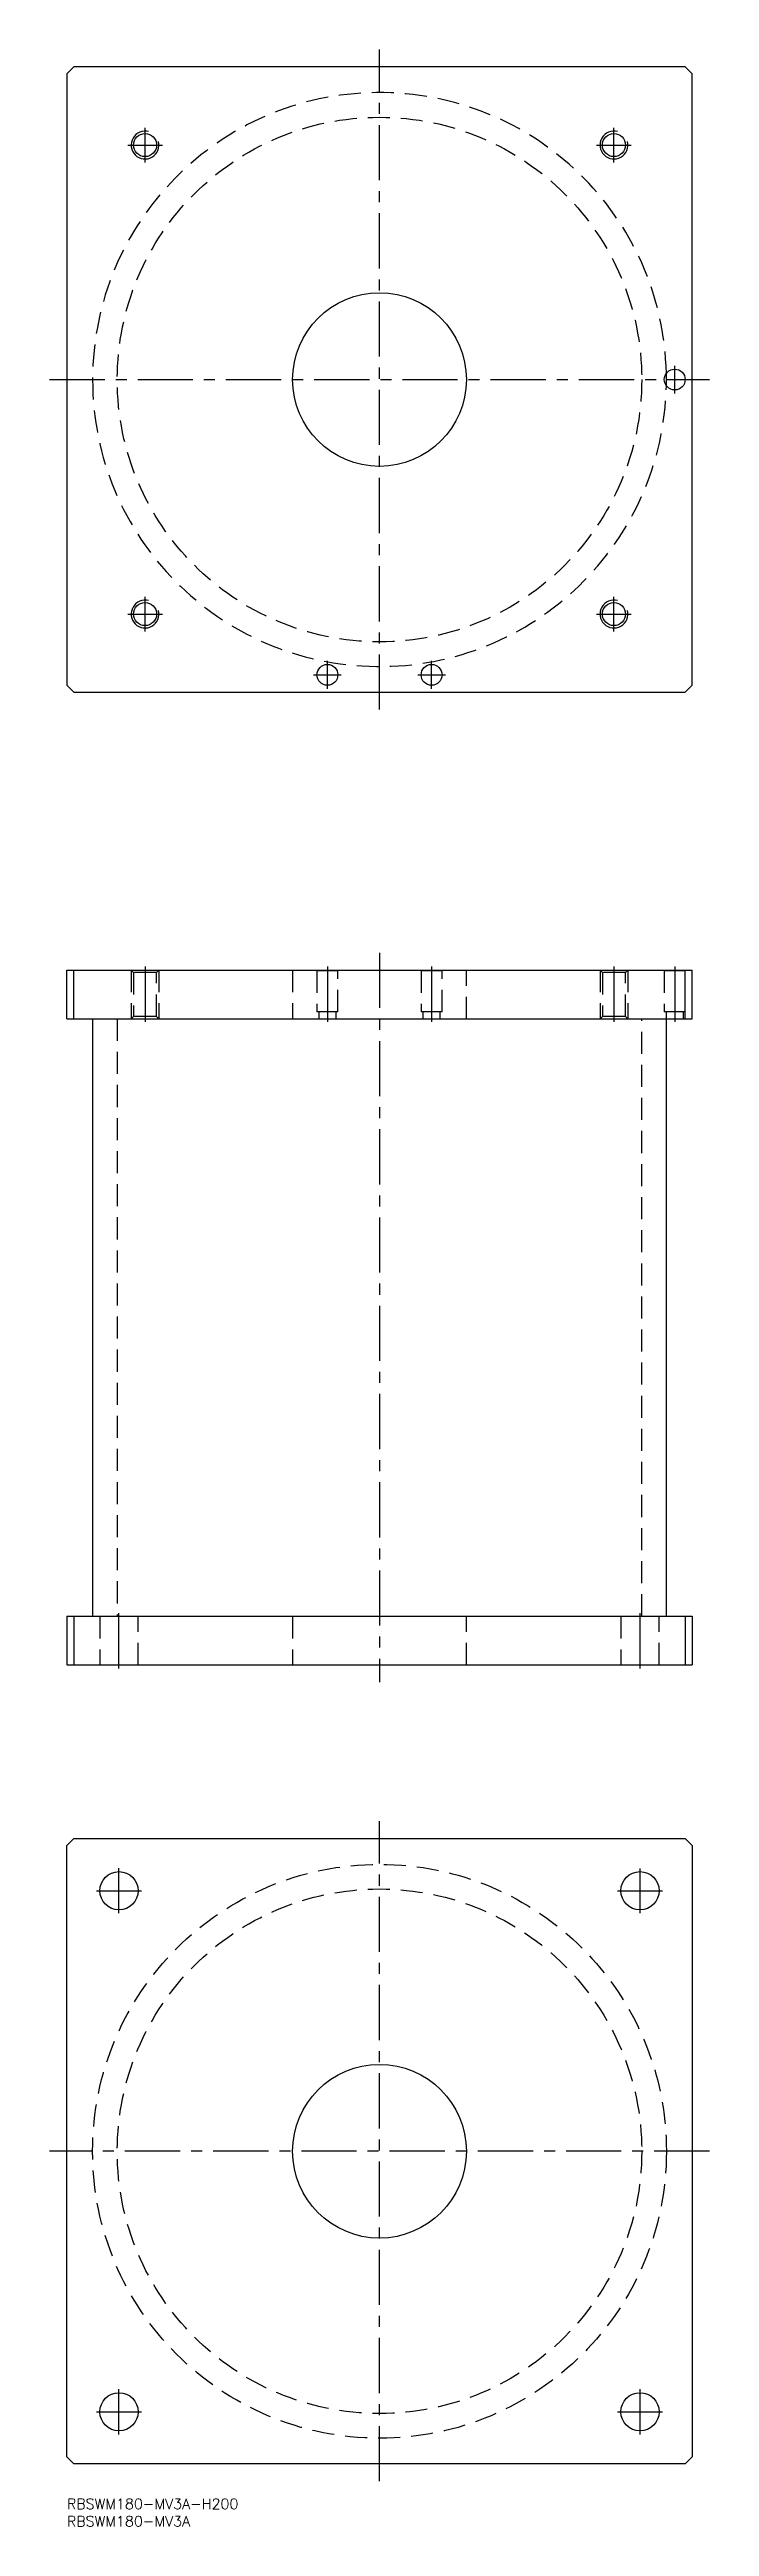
# Model space of a CAD drawing. Extents: x -5 to 185, y -8 to 705.
import ezdxf

# ---------------------------------------------------------------- set-up
doc = ezdxf.new("R2010")
doc.units = 0
doc.header["$LTSCALE"] = 0.5
doc.linetypes.add('CENTER', pattern=[50.8, 31.75, -6.35, 6.35, -6.35])
doc.linetypes.add('DASHED', pattern=[19.05, 12.7, -6.35])
for name, color, linetype in [('MSM_CENTER', 1, 'CENTER'), ('MSM_CONTINUOUS', 7, 'CONTINUOUS'), ('MSM_DASHED', 4, 'DASHED'), ('MSM_NARROW', 5, 'CONTINUOUS'), ('MSM_PART_NUMBER', 7, 'CONTINUOUS')]:
    doc.layers.add(name, color=color, linetype=linetype)
doc.styles.get("Standard").update_dxf_attribs({"font": 'txt.shx', "height": 3, "bigfont": 'bigfont.shx'})

msp = doc.modelspace()

# ---------------------------------------------------------------- linework, layer by layer
at = {"layer": 'MSM_CENTER'}
for p, q in [((90, 515), (90, 705)), ((17.5, 677.5), (27.5, 677.5)), ((22.5, 672.5), (22.5, 682.5)), ((152.5, 677.5), (162.5, 677.5)), ((157.5, 672.5), (157.5, 682.5)), ((175, 606), (175, 614)), ((-5, 610), (185, 610)), ((17.5, 542.5), (27.5, 542.5)), ((22.5, 537.5), (22.5, 547.5)), ((152.5, 542.5), (162.5, 542.5)), ((157.5, 537.5), (157.5, 547.5)), ((75, 521), (75, 529)), ((105, 521), (105, 529)), ((71, 525), (79, 525)), ((101, 525), (109, 525)), ((90, 445), (90, 235)), ((22.5, 441), (22.5, 425)), ((75, 441), (75, 425)), ((105, 441), (105, 425)), ((157.5, 441), (157.5, 425)), ((175, 441), (175, 425)), ((15, 239), (15, 255)), ((165, 239), (165, 255)), ((90, 5), (90, 195)), ((15, 168.5), (15, 181.5)), ((165, 168.5), (165, 181.4)), ((8.5, 175), (21.5, 175)), ((158.5, 175), (171.5, 175)), ((185, 100), (-5, 100)), ((15, 18.5), (15, 31.5)), ((165, 18.5), (165, 31.5)), ((8.5, 25), (21.5, 25)), ((158.5, 25), (171.5, 25))]:
    msp.add_line(p, q, dxfattribs=at)
at = {"layer": 'MSM_CONTINUOUS'}
for p, q in [((2, 700), (0, 698)), ((178, 700), (2, 700)), ((180, 698), (178, 700)), ((0, 698), (0, 522)), ((180, 522), (180, 698)), ((0, 522), (2, 520)), ((178, 520), (180, 522)), ((2, 520), (178, 520)), ((0, 440), (180, 440)), ((0, 426), (0, 440)), ((2, 426), (2, 440)), ((178, 426), (178, 440)), ((180, 426), (180, 440)), ((0, 426), (180, 426)), ((7.4, 426), (7.4, 254)), ((172.6, 254), (172.6, 426)), ((0, 254), (180, 254)), ((0, 254), (0, 240)), ((2, 254), (2, 240)), ((178, 254), (178, 240)), ((180, 254), (180, 240)), ((0, 240), (180, 240)), ((0, 188), (2, 190)), ((0, 12), (0, 188)), ((2, 190), (178, 190)), ((178, 190), (180, 188)), ((180, 188), (180, 12)), ((2, 10), (0, 12)), ((178, 10), (2, 10)), ((180, 12), (178, 10))]:
    msp.add_line(p, q, dxfattribs=at)
for centre, radius in [((22.5, 677.5), 3.3235), ((157.5, 677.5), 3.3235), ((90, 610), 25), ((175, 610), 3), ((22.5, 542.5), 3.3235), ((157.5, 542.5), 3.3235), ((75, 525), 3), ((105, 525), 3), ((15, 175), 5.5), ((165, 175), 5.5), ((90, 100), 25), ((15, 25), 5.5), ((165, 25), 5.5)]:
    msp.add_circle(centre, radius, dxfattribs=at)
msp.add_arc((90, 610), 82.6, 358.7691532, 1.2308468, dxfattribs=at)
at = {"layer": 'MSM_DASHED'}
for p, q in [((18.5, 440), (19.1765, 439.3235)), ((18.5, 440), (18.5, 426)), ((19.1765, 439.3235), (19.1765, 426.6765)), ((25.8235, 439.3235), (19.1765, 439.3235)), ((25.8235, 439.3235), (26.5, 440)), ((25.8235, 426.6765), (25.8235, 439.3235)), ((26.5, 440), (26.5, 426)), ((65, 440), (65, 426)), ((71.8, 440), (72, 439.8)), ((72, 439.8), (72, 428)), ((78, 439.8), (72, 439.8)), ((78, 439.8), (78.2, 440)), ((78, 428), (78, 439.8)), ((101.8, 440), (102, 439.8)), ((102, 439.8), (102, 428)), ((108, 439.8), (102, 439.8)), ((108, 439.8), (108.2, 440)), ((108, 428), (108, 439.8)), ((115, 426), (115, 440)), ((153.5, 440), (154.1765, 439.3235)), ((153.5, 440), (153.5, 426)), ((154.1765, 439.3235), (154.1765, 426.6765)), ((160.8235, 439.3235), (154.1765, 439.3235)), ((160.8235, 439.3235), (161.5, 440)), ((160.8235, 426.6765), (160.8235, 439.3235)), ((161.5, 440), (161.5, 426)), ((171.8, 440), (172, 439.8)), ((172, 439.8), (172, 428)), ((178, 439.8), (172, 439.8)), ((178, 439.8), (178.2, 440)), ((78, 428), (72, 428)), ((72.5, 428), (72.5, 426)), ((77.5, 426), (77.5, 428)), ((108, 428), (102, 428)), ((102.5, 428), (102.5, 426)), ((107.5, 426), (107.5, 428)), ((178, 428), (172, 428)), ((172.5, 428), (172.5, 426)), ((177.5, 426), (177.5, 428)), ((14.5, 426), (14.5, 254)), ((19.1765, 426.6765), (18.5, 426)), ((25.8235, 426.6765), (19.1765, 426.6765)), ((26.5, 426), (25.8235, 426.6765)), ((154.1765, 426.6765), (153.5, 426)), ((160.8235, 426.6765), (154.1765, 426.6765)), ((161.5, 426), (160.8235, 426.6765)), ((165.5, 254), (165.5, 426)), ((9.5, 254), (9.5, 240)), ((20.5, 240), (20.5, 254)), ((65, 254), (65, 240)), ((115, 240), (115, 254)), ((159.5, 254), (159.5, 240)), ((170.5, 240), (170.5, 254))]:
    msp.add_line(p, q, dxfattribs=at)
for centre, radius in [((90, 610), 75.5), ((90, 100), 82.6), ((90, 100), 75.5)]:
    msp.add_circle(centre, radius, dxfattribs=at)
msp.add_arc((90, 610), 82.6, 1.2308468, 358.7691532, dxfattribs=at)
at = {"layer": 'MSM_NARROW'}
for centre in [(22.5, 677.5), (157.5, 677.5), (22.5, 542.5), (157.5, 542.5)]:
    msp.add_arc(centre, 4, 75, 15, dxfattribs=at)

# ---------------------------------------------------------------- texts
at = {"layer": 'MSM_PART_NUMBER'}
for s, p in [('RBSWM180-MV3A-H200', (0, -3)), ('RBSWM180-MV3A', (0, -8))]:
    msp.add_text(s, height=3, dxfattribs=at).set_placement(p)

doc.saveas('drawing.dxf')
